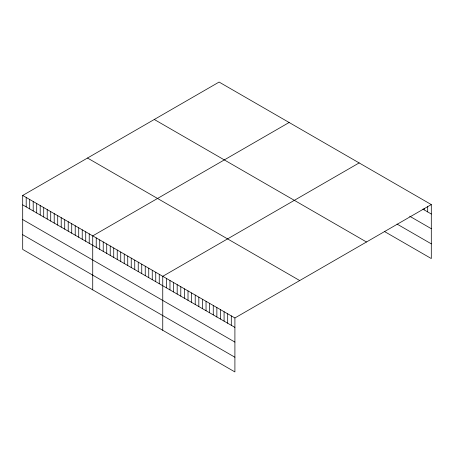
<?xml version="1.0" encoding="UTF-8"?>
<svg xmlns="http://www.w3.org/2000/svg" width="454" height="454" viewBox="0 0 454 454"><rect width="100%" height="100%" fill="white"/><g stroke="black" fill="none" stroke-linecap="round" stroke-linejoin="round"><path stroke-width="0.68" d="M22.7 195.447L234.905 317.965L234.905 371.94L22.7 249.422L22.7 195.447L219.095 82.06L431.3 204.578L431.3 258.553L384.402 231.472M289.124 122.489L92.73 235.881L92.73 289.856M359.154 162.918L162.753 276.31L162.753 330.285M234.905 317.965L431.3 204.578M422.884 209.141L431.3 214.004M409.656 216.206L431.3 228.703M397.029 224.066L431.3 243.849M154.286 119.481L366.491 241.993M87.508 158.032L299.714 280.544M22.7 204.879L234.905 327.391M22.7 219.577L234.905 342.095M22.7 234.724L234.905 357.236M427.691 206.53L427.691 211.922M424.087 208.488L424.087 209.839M231.296 315.882L231.296 325.308M227.687 313.799L227.687 323.225M224.083 311.716L224.083 321.143M220.474 309.634L220.474 319.06M216.864 307.551L216.864 316.977M213.261 305.468L213.261 314.894M209.652 303.386L209.652 312.812M206.042 301.303L206.042 310.729M202.439 299.22L202.439 308.646M198.829 297.137L198.829 306.564M195.22 295.055L195.22 304.481M191.616 292.972L191.616 302.398M188.007 290.889L188.007 300.315M184.398 288.806L184.398 298.233M180.794 286.724L180.794 296.15M177.185 284.641L177.185 294.067M173.576 282.558L173.576 291.984M169.966 280.476L169.966 289.902M166.363 278.393L166.363 287.819M159.252 274.29L159.252 283.716M155.75 272.264L155.75 281.696M152.249 270.243L152.249 279.67M148.747 268.223L148.747 277.649M145.246 266.203L145.246 275.629M141.744 264.183L141.744 273.609M138.243 262.157L138.243 271.588M134.742 260.136L134.742 269.562M131.24 258.116L131.24 267.542M127.739 256.096L127.739 265.522M124.237 254.075L124.237 263.502M120.736 252.049L120.736 261.481M117.234 250.029L117.234 259.455M113.733 248.009L113.733 257.435M110.231 245.989L110.231 255.415M106.73 243.963L106.73 253.394M103.228 241.942L103.228 251.368M99.732 239.922L99.732 249.348M96.231 237.902L96.231 247.328M89.228 233.855L89.228 243.287M85.727 231.835L85.727 241.261M82.225 229.815L82.225 239.241M78.724 227.794L78.724 237.221M75.222 225.774L75.222 235.2M71.721 223.748L71.721 233.18M68.219 221.728L68.219 231.154M64.718 219.708L64.718 229.134M61.216 217.687L61.216 227.113M57.715 215.667L57.715 225.093M54.213 213.641L54.213 223.073M50.712 211.621L50.712 221.047M47.21 209.6L47.21 219.027M43.709 207.58L43.709 217.006M40.207 205.56L40.207 214.986M36.706 203.534L36.706 212.96M33.204 201.514L33.204 210.94M29.703 199.493L29.703 208.919M26.201 197.473L26.201 206.899"/></g></svg>
